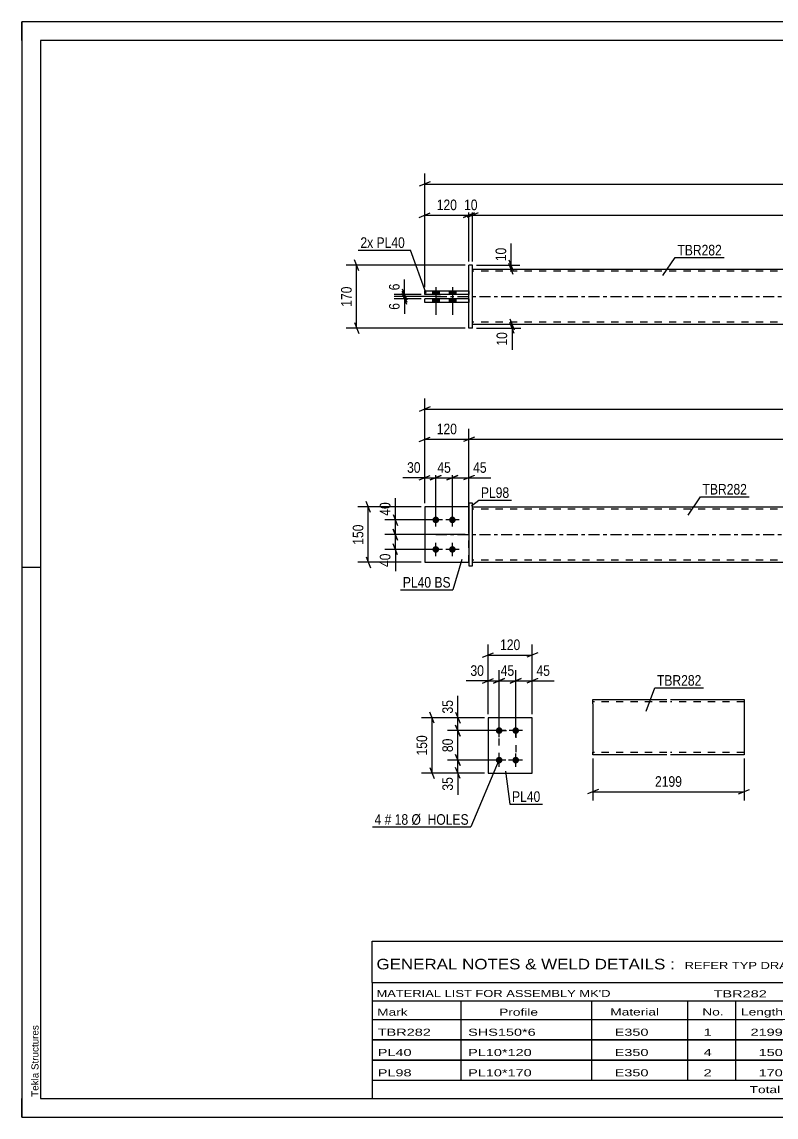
# Model space of a CAD drawing. Header units: millimetres. Extents: x 0 to 420, y 0 to 297.
# Drawn here: x 0 to 204.5, y 0 to 297 of the extents above; entities that cross this region are included whole.
import ezdxf

# ---------------------------------------------------------------- set-up
doc = ezdxf.new("R2010")
doc.units = ezdxf.units.MM
doc.linetypes.add('DXK_LINE_DOT2', pattern=[3.9198, 1.9599, -1.9599])
doc.linetypes.add('DXK_LINE_DOT3', pattern=[5.9187, 2.979, -0.9799, 0.9799, -0.9799])
doc.styles.add('Arial', font='ARIAL.TTF', dxfattribs={"height": 0.2})
doc.styles.add('Arial Narrow', font='ARIALN.TTF', dxfattribs={"height": 0.2})

# ---------------------------------------------------------------- blocks, each defined once
blk = doc.blocks.new('Unknown-580573606-1163')
at = {"color": 5, "linetype": 'Continuous'}
for p, q in [((420, 297), (0, 297)), ((0, 297), (0, 0)), ((0, 292), (0, 297)), ((415, 292), (5, 292)), ((5, 292), (5, 5)), ((5, 149), (0, 149)), ((0, 0), (0, 5)), ((5, 5), (415, 5)), ((0, 0), (420, 0))]:
    blk.add_line(p, q, dxfattribs=at)
at = {"color": 174, "linetype": 'Continuous', "style": 'Arial'}
blk.add_text('Tekla Structures', height=1.9102, rotation=90, dxfattribs=at).set_placement((4.5, 5.5))
blk = doc.blocks.new('Part-580573606-1794 - 1738')
at = {"color": 2, "linetype": 'Continuous'}
for p, q in [((121.23, 165.45), (109.23, 165.45)), ((109.23, 165.45), (109.23, 150.45)), ((109.23, 150.45), (121.23, 150.45))]:
    blk.add_line(p, q, dxfattribs=at)
at = {"color": 7, "linetype": 'DXK_LINE_DOT2'}
blk.add_line((121.23, 150.45), (121.23, 165.45), dxfattribs=at)
blk = doc.blocks.new('Part-580573606-1799 - 1738')
at = {"color": 2, "linetype": 'Continuous'}
for p, q in [((122.23, 166.45), (121.23, 166.45)), ((121.23, 166.45), (121.23, 149.45)), ((122.23, 149.45), (122.23, 166.45)), ((121.23, 149.45), (122.23, 149.45))]:
    blk.add_line(p, q, dxfattribs=at)
blk = doc.blocks.new('Part-580573606-1789 - 1738')
at = {"color": 7, "linetype": 'DXK_LINE_DOT2'}
for p, q in [((121.23, 165.45), (109.23, 165.45)), ((109.23, 165.45), (109.23, 150.45)), ((121.23, 150.45), (121.23, 165.45)), ((109.23, 150.45), (121.23, 150.45))]:
    blk.add_line(p, q, dxfattribs=at)
blk = doc.blocks.new('Part-580573606-1804 - 1738')
at = {"color": 2, "linetype": 'Continuous'}
for p, q in [((122.23, 165.45), (342.09, 165.45)), ((122.23, 150.45), (342.09, 150.45))]:
    blk.add_line(p, q, dxfattribs=at)
at = {"color": 7, "linetype": 'DXK_LINE_DOT2'}
for p, q in [((122.23, 150.45), (122.23, 165.45)), ((342.09, 164.85), (122.23, 164.85)), ((342.09, 150.45), (342.09, 165.45)), ((342.09, 151.05), (122.23, 151.05))]:
    blk.add_line(p, q, dxfattribs=at)
at = {"color": 7, "linetype": 'DXK_LINE_DOT3'}
blk.add_line((112.23, 157.95), (352.09, 157.95), dxfattribs=at)
blk = doc.blocks.new('Bolt-580573606-1806 - 1738')
at = {"linetype": 'Continuous'}
for points in [[(112.23, 161.05, -1), (112.23, 162.85, -1)], [(116.73, 161.05, -1), (116.73, 162.85, -1)], [(112.23, 153.05, -1), (112.23, 154.85, -1)], [(116.73, 153.05, -1), (116.73, 154.85, -1)]]:
    blk.add_hatch(color=1, dxfattribs=at).paths.add_polyline_path(points)
at = {"color": 1, "linetype": 'Continuous'}
for p, q in [((112.23, 160.15), (112.23, 163.75)), ((116.73, 160.15), (116.73, 163.75)), ((114.03, 161.95), (110.43, 161.95)), ((118.53, 161.95), (114.93, 161.95)), ((112.23, 152.15), (112.23, 155.75)), ((116.73, 152.15), (116.73, 155.75)), ((114.03, 153.95), (110.43, 153.95)), ((118.53, 153.95), (114.93, 153.95))]:
    blk.add_line(p, q, dxfattribs=at)
blk = doc.blocks.new('Part-580573606-1445 - 1390')
at = {"color": 2, "linetype": 'Continuous'}
for p, q in [((122.23, 229.99), (342.09, 229.99)), ((122.23, 214.99), (342.09, 214.99))]:
    blk.add_line(p, q, dxfattribs=at)
at = {"color": 7, "linetype": 'DXK_LINE_DOT2'}
for p, q in [((122.23, 214.99), (122.23, 229.99)), ((342.09, 229.39), (122.23, 229.39)), ((342.09, 229.99), (342.09, 214.99)), ((342.09, 215.59), (122.23, 215.59))]:
    blk.add_line(p, q, dxfattribs=at)
at = {"color": 7, "linetype": 'DXK_LINE_DOT3'}
blk.add_line((112.23, 222.49), (352.09, 222.49), dxfattribs=at)
blk = doc.blocks.new('Bolt-580573606-1429 - 1390')
at = {"linetype": 'Continuous'}
for points in [[(111.33, 223.09), (113.13, 223.09), (113.13, 224.09), (111.33, 224.09)], [(111.33, 223.09), (113.13, 223.09), (113.13, 224.09), (111.33, 224.09)], [(115.83, 223.09), (117.63, 223.09), (117.63, 224.09), (115.83, 224.09)], [(115.83, 223.09), (117.63, 223.09), (117.63, 224.09), (115.83, 224.09)], [(111.33, 220.89), (113.13, 220.89), (113.13, 221.89), (111.33, 221.89)], [(111.33, 220.89), (113.13, 220.89), (113.13, 221.89), (111.33, 221.89)], [(115.83, 220.89), (117.63, 220.89), (117.63, 221.89), (115.83, 221.89)], [(115.83, 220.89), (117.63, 220.89), (117.63, 221.89), (115.83, 221.89)]]:
    blk.add_hatch(color=1, dxfattribs=at).paths.add_polyline_path(points)
at = {"color": 1, "linetype": 'Continuous'}
for p, q in [((111.33, 224.09), (111.33, 223.09)), ((111.33, 224.09), (111.33, 223.09)), ((112.23, 225.09), (112.23, 217.59)), ((112.23, 225.09), (112.23, 217.59)), ((113.13, 224.09), (113.13, 223.09)), ((113.13, 224.09), (113.13, 223.09)), ((115.83, 224.09), (115.83, 223.09)), ((115.83, 224.09), (115.83, 223.09)), ((116.73, 225.09), (116.73, 217.59)), ((116.73, 225.09), (116.73, 217.59)), ((117.63, 224.09), (117.63, 223.09)), ((117.63, 224.09), (117.63, 223.09)), ((111.33, 221.89), (111.33, 220.89)), ((111.33, 221.89), (111.33, 220.89)), ((113.13, 221.89), (113.13, 220.89)), ((113.13, 221.89), (113.13, 220.89)), ((115.83, 221.89), (115.83, 220.89)), ((115.83, 221.89), (115.83, 220.89)), ((117.63, 221.89), (117.63, 220.89)), ((117.63, 221.89), (117.63, 220.89))]:
    blk.add_line(p, q, dxfattribs=at)
blk = doc.blocks.new('Part-580573606-1446 - 1390')
at = {"color": 2, "linetype": 'Continuous'}
for p, q in [((122.23, 230.99), (121.23, 230.99)), ((121.23, 213.99), (121.23, 230.99)), ((122.23, 213.99), (122.23, 230.99)), ((122.23, 213.99), (121.23, 213.99))]:
    blk.add_line(p, q, dxfattribs=at)
blk = doc.blocks.new('Part-580573606-1451 - 1390')
at = {"color": 2, "linetype": 'Continuous'}
for p, q in [((121.23, 221.89), (109.23, 221.89)), ((109.23, 220.89), (109.23, 221.89)), ((121.23, 220.89), (109.23, 220.89))]:
    blk.add_line(p, q, dxfattribs=at)
at = {"color": 7, "linetype": 'DXK_LINE_DOT2'}
blk.add_line((121.23, 221.89), (121.23, 220.89), dxfattribs=at)
blk = doc.blocks.new('Part-580573606-1456 - 1390')
at = {"color": 2, "linetype": 'Continuous'}
for p, q in [((109.23, 224.09), (121.23, 224.09)), ((109.23, 223.09), (109.23, 224.09)), ((121.23, 223.09), (109.23, 223.09))]:
    blk.add_line(p, q, dxfattribs=at)
at = {"color": 7, "linetype": 'DXK_LINE_DOT2'}
blk.add_line((121.23, 224.09), (121.23, 223.09), dxfattribs=at)
blk = doc.blocks.new('Bolt-580573606-2158 - 2123')
at = {"linetype": 'Continuous'}
for points in [[(129.41, 103.91, -1), (129.41, 105.71, -1)], [(133.91, 103.91, -1), (133.91, 105.71, -1)], [(129.41, 95.91, -1), (129.41, 97.71, -1)], [(133.91, 95.91, -1), (133.91, 97.71, -1)]]:
    blk.add_hatch(color=1, dxfattribs=at).paths.add_polyline_path(points)
at = {"color": 1, "linetype": 'Continuous'}
for p, q in [((131.21, 104.81), (127.61, 104.81)), ((129.41, 103.01), (129.41, 106.61)), ((135.71, 104.81), (132.11, 104.81)), ((133.91, 103.01), (133.91, 106.61)), ((129.41, 95.01), (129.41, 98.61)), ((133.91, 95.01), (133.91, 98.61)), ((131.21, 96.81), (127.61, 96.81)), ((135.71, 96.81), (132.11, 96.81))]:
    blk.add_line(p, q, dxfattribs=at)
blk = doc.blocks.new('Part-580573606-2163 - 2123')
at = {"color": 2, "linetype": 'Continuous'}
for p, q in [((138.41, 108.31), (126.41, 108.31)), ((126.41, 108.31), (126.41, 93.31)), ((138.41, 93.31), (138.41, 108.31)), ((126.41, 93.31), (138.41, 93.31))]:
    blk.add_line(p, q, dxfattribs=at)
blk = doc.blocks.new('Part-580573606-2321 - 2313')
at = {"color": 2, "linetype": 'Continuous'}
for p, q in [((154.84, 112.03), (154.84, 113.23)), ((154.84, 113.23), (174.84, 113.23)), ((175.84, 113.23), (195.84, 113.23)), ((195.84, 113.23), (195.84, 113.14)), ((195.84, 113.14), (195.84, 112.03)), ((154.84, 112.03), (154.84, 98.97)), ((195.84, 112.03), (195.84, 98.23)), ((154.84, 98.32), (154.84, 98.97)), ((154.84, 98.23), (154.84, 98.32)), ((174.84, 98.23), (154.84, 98.23)), ((195.84, 98.23), (175.84, 98.23))]:
    blk.add_line(p, q, dxfattribs=at)
at = {"color": 7, "linetype": 'DXK_LINE_DOT2'}
for p, q in [((195.84, 112.88), (195.84, 112.03)), ((174.84, 112.63), (154.84, 112.63)), ((195.84, 112.63), (175.84, 112.63)), ((154.84, 98.97), (154.84, 98.58)), ((154.84, 98.83), (154.84, 98.88)), ((174.84, 98.83), (154.84, 98.83)), ((195.84, 98.83), (175.84, 98.83)), ((195.84, 98.88), (195.84, 98.97)), ((195.84, 98.83), (195.84, 98.88)), ((195.84, 98.83), (195.84, 98.88))]:
    blk.add_line(p, q, dxfattribs=at)
blk = doc.blocks.new('Rectangle-580573606-2273 - 2123')
at = {"color": 1, "linetype": 'DXK_LINE_DOT2'}
blk.add_lwpolyline([(129.41, 104.81), (133.91, 104.81), (133.91, 96.81), (129.41, 96.81), (129.41, 104.81)], close=True, dxfattribs=at)
blk = doc.blocks.new('StraightDimension-580573606-1914 - 1738')
at = {"color": 7, "linetype": 'Continuous'}
for p, q in [((122.73, 184.43), (119.73, 183.23)), ((121.23, 158.95), (121.23, 186.68)), ((341.59, 183.23), (344.59, 184.43)), ((343.09, 166.45), (343.09, 186.68)), ((121.23, 183.83), (343.09, 183.83))]:
    blk.add_line(p, q, dxfattribs=at)
at = {"color": 0}
blk.add_wipeout([(236.42, 184.58), (236.42, 188.78), (227.91, 188.78), (227.91, 184.58)], dxfattribs=at)
at = {"color": 3, "style": 'Arial Narrow'}
blk.add_text('2219', height=2.863, dxfattribs=at).set_placement((228.51, 185.18))
blk = doc.blocks.new('StraightDimension-580573606-1991 - 1738')
at = {"color": 7, "linetype": 'Continuous'}
for p, q in [((120.23, 157.95), (98.42, 157.95)), ((100.67, 159.45), (101.87, 156.45)), ((101.27, 153.95), (101.27, 157.95)), ((101.87, 152.45), (100.67, 155.45)), ((111.23, 153.95), (98.42, 153.95))]:
    blk.add_line(p, q, dxfattribs=at)
at = {"color": 0}
blk.add_wipeout([(100.52, 153.43), (96.32, 153.43), (96.32, 148.57), (100.52, 148.57)], dxfattribs=at)
at = {"color": 7, "linetype": 'Continuous'}
blk.add_line((101.27, 153.95), (101.27, 148.05), dxfattribs=at)
blk.add_line((101.27, 153.95), (101.27, 148.05), dxfattribs=at)
at = {"color": 3, "style": 'Arial Narrow'}
blk.add_text('40', height=2.863, rotation=90.0002, dxfattribs=at).set_placement((99.92, 149.17))
blk = doc.blocks.new('StraightDimension-580573606-1974 - 1738')
at = {"color": 7, "linetype": 'Continuous'}
for p, q in [((116.73, 162.95), (116.73, 176.23)), ((121.23, 166.45), (121.23, 176.23)), ((115.23, 172.78), (118.23, 173.98)), ((116.73, 173.38), (121.23, 173.38)), ((122.73, 173.98), (119.73, 172.78))]:
    blk.add_line(p, q, dxfattribs=at)
at = {"color": 0}
blk.add_wipeout([(126.61, 174.13), (126.61, 178.33), (121.76, 178.33), (121.76, 174.13)], dxfattribs=at)
at = {"color": 7, "linetype": 'Continuous'}
blk.add_line((121.23, 173.38), (127.14, 173.38), dxfattribs=at)
blk.add_line((121.23, 173.38), (127.14, 173.38), dxfattribs=at)
at = {"color": 3, "style": 'Arial Narrow'}
blk.add_text('45', height=2.863, dxfattribs=at).set_placement((122.36, 174.73))
blk = doc.blocks.new('StraightDimension-580573606-2000 - 1738')
at = {"color": 7, "linetype": 'Continuous'}
for p, q in [((100.67, 163.45), (101.87, 160.45)), ((111.23, 161.95), (98.42, 161.95)), ((101.27, 157.95), (101.27, 161.95)), ((120.23, 157.95), (98.42, 157.95)), ((101.87, 156.45), (100.67, 159.45))]:
    blk.add_line(p, q, dxfattribs=at)
at = {"color": 0}
blk.add_wipeout([(100.52, 167.34), (96.32, 167.34), (96.32, 162.48), (100.52, 162.48)], dxfattribs=at)
at = {"color": 7, "linetype": 'Continuous'}
blk.add_line((101.27, 161.95), (101.27, 167.86), dxfattribs=at)
blk.add_line((101.27, 161.95), (101.27, 167.86), dxfattribs=at)
at = {"color": 3, "style": 'Arial Narrow'}
blk.add_text('40', height=2.863, rotation=90.0002, dxfattribs=at).set_placement((99.92, 163.08))
blk = doc.blocks.new('StraightDimension-580573606-1945 - 1738')
at = {"color": 7, "linetype": 'Continuous'}
for p, q in [((109.23, 166.45), (109.23, 176.23)), ((112.23, 162.95), (112.23, 176.23)), ((107.73, 172.78), (110.73, 173.98)), ((109.23, 173.38), (112.23, 173.38)), ((113.73, 173.98), (110.73, 172.78))]:
    blk.add_line(p, q, dxfattribs=at)
at = {"color": 0}
blk.add_wipeout([(108.71, 174.13), (108.71, 178.33), (103.85, 178.33), (103.85, 174.13)], dxfattribs=at)
at = {"color": 7, "linetype": 'Continuous'}
blk.add_line((109.23, 173.38), (103.33, 173.38), dxfattribs=at)
blk.add_line((109.23, 173.38), (103.33, 173.38), dxfattribs=at)
at = {"color": 3, "style": 'Arial Narrow'}
blk.add_text('30', height=2.863, dxfattribs=at).set_placement((104.45, 174.73))
blk = doc.blocks.new('StraightDimension-580573606-1856 - 1738')
at = {"color": 7, "linetype": 'Continuous'}
for p, q in [((109.23, 166.45), (109.23, 194.83)), ((355.09, 166.45), (355.09, 194.83)), ((110.73, 192.58), (107.73, 191.38)), ((109.23, 191.98), (355.09, 191.98)), ((353.59, 191.38), (356.59, 192.58))]:
    blk.add_line(p, q, dxfattribs=at)
at = {"color": 0}
blk.add_wipeout([(236.42, 192.73), (236.42, 196.93), (227.91, 196.93), (227.91, 192.73)], dxfattribs=at)
at = {"color": 3, "style": 'Arial Narrow'}
blk.add_text('2459', height=2.863, dxfattribs=at).set_placement((228.51, 193.33))
blk = doc.blocks.new('StraightDimension-580573606-1929 - 1738')
at = {"color": 7, "linetype": 'Continuous'}
for p, q in [((107.73, 183.23), (110.73, 184.43)), ((109.23, 166.45), (109.23, 186.68)), ((122.73, 184.43), (119.73, 183.23)), ((121.23, 158.95), (121.23, 186.68)), ((109.23, 183.83), (121.23, 183.83))]:
    blk.add_line(p, q, dxfattribs=at)
at = {"color": 0}
blk.add_wipeout([(118.57, 184.58), (118.57, 188.78), (111.89, 188.78), (111.89, 184.58)], dxfattribs=at)
at = {"color": 3, "style": 'Arial Narrow'}
blk.add_text('120', height=2.863, dxfattribs=at).set_placement((112.49, 185.18))
blk = doc.blocks.new('StraightDimension-580573606-1961 - 1738')
at = {"color": 7, "linetype": 'Continuous'}
for p, q in [((112.23, 162.95), (112.23, 176.23)), ((116.73, 162.95), (116.73, 176.23)), ((110.73, 172.78), (113.73, 173.98)), ((112.23, 173.38), (116.73, 173.38)), ((118.23, 173.98), (115.23, 172.78))]:
    blk.add_line(p, q, dxfattribs=at)
at = {"color": 0}
blk.add_wipeout([(116.91, 174.13), (116.91, 178.33), (112.05, 178.33), (112.05, 174.13)], dxfattribs=at)
at = {"color": 3, "style": 'Arial Narrow'}
blk.add_text('45', height=2.863, dxfattribs=at).set_placement((112.65, 174.73))
blk = doc.blocks.new('StraightDimension-580573606-2010 - 1738')
at = {"color": 7, "linetype": 'Continuous'}
for p, q in [((94.54, 163.95), (93.34, 166.95)), ((108.23, 165.45), (91.09, 165.45)), ((93.94, 150.45), (93.94, 165.45)), ((93.34, 151.95), (94.54, 148.95)), ((108.23, 150.45), (91.09, 150.45))]:
    blk.add_line(p, q, dxfattribs=at)
at = {"color": 0}
blk.add_wipeout([(93.19, 161.3), (88.99, 161.3), (88.99, 154.61), (93.19, 154.61)], dxfattribs=at)
at = {"color": 3, "style": 'Arial Narrow'}
blk.add_text('150', height=2.863, rotation=90.0002, dxfattribs=at).set_placement((92.59, 155.21))
blk = doc.blocks.new('StraightDimension-580573606-1691 - 1390')
at = {"color": 7, "linetype": 'Continuous'}
for p, q in [((103.16, 223.99), (104.36, 220.99)), ((104.36, 220.39), (103.16, 223.39)), ((113.48, 222.49), (100.91, 222.49)), ((108.23, 221.89), (100.91, 221.89)), ((103.76, 221.89), (103.76, 222.49))]:
    blk.add_line(p, q, dxfattribs=at)
at = {"color": 0}
blk.add_wipeout([(103.01, 221.36), (98.81, 221.36), (98.81, 218.33), (103.01, 218.33)], dxfattribs=at)
at = {"color": 7, "linetype": 'Continuous'}
blk.add_line((103.76, 221.89), (103.76, 217.81), dxfattribs=at)
blk.add_line((103.76, 221.89), (103.76, 217.81), dxfattribs=at)
at = {"color": 3, "style": 'Arial Narrow'}
blk.add_text('6', height=2.86, rotation=90.0002, dxfattribs=at).set_placement((102.41, 218.93))
blk = doc.blocks.new('StraightDimension-580573606-1608 - 1390')
at = {"color": 7, "linetype": 'Continuous'}
for p, q in [((122.23, 231.99), (122.23, 247.45)), ((342.09, 231.99), (342.09, 247.45)), ((123.73, 245.2), (120.73, 244)), ((122.23, 244.6), (342.09, 244.6)), ((340.59, 244), (343.59, 245.2))]:
    blk.add_line(p, q, dxfattribs=at)
at = {"color": 0}
blk.add_wipeout([(236.42, 245.35), (236.42, 249.55), (227.91, 249.55), (227.91, 245.35)], dxfattribs=at)
at = {"color": 3, "style": 'Arial Narrow'}
blk.add_text('2199', height=2.863, dxfattribs=at).set_placement((228.51, 245.95))
blk = doc.blocks.new('StraightDimension-580573606-1567 - 1390')
at = {"color": 7, "linetype": 'Continuous'}
for p, q in [((109.23, 225.09), (109.23, 255.86)), ((355.09, 225.09), (355.09, 255.86)), ((110.73, 253.61), (107.73, 252.41)), ((109.23, 253.01), (355.09, 253.01)), ((353.59, 252.41), (356.59, 253.61))]:
    blk.add_line(p, q, dxfattribs=at)
at = {"color": 0}
blk.add_wipeout([(236.42, 253.76), (236.42, 257.96), (227.91, 257.96), (227.91, 253.76)], dxfattribs=at)
at = {"color": 3, "style": 'Arial Narrow'}
blk.add_text('2459', height=2.863, dxfattribs=at).set_placement((228.51, 254.36))
blk = doc.blocks.new('StraightDimension-580573606-1588 - 1390')
at = {"color": 7, "linetype": 'Continuous'}
for p, q in [((109.23, 225.09), (109.23, 247.45)), ((121.23, 231.99), (121.23, 247.45)), ((107.73, 244), (110.73, 245.2)), ((109.23, 244.6), (121.23, 244.6)), ((122.73, 245.2), (119.73, 244))]:
    blk.add_line(p, q, dxfattribs=at)
at = {"color": 0}
blk.add_wipeout([(118.57, 245.35), (118.57, 249.55), (111.89, 249.55), (111.89, 245.35)], dxfattribs=at)
at = {"color": 3, "style": 'Arial Narrow'}
blk.add_text('120', height=2.863, dxfattribs=at).set_placement((112.49, 245.95))
blk = doc.blocks.new('StraightDimension-580573606-1598 - 1390')
at = {"color": 7, "linetype": 'Continuous'}
for p, q in [((121.23, 231.99), (121.23, 247.45)), ((122.23, 231.99), (122.23, 247.45)), ((119.73, 244), (122.73, 245.2)), ((123.73, 245.2), (120.73, 244)), ((121.23, 244.6), (122.23, 244.6))]:
    blk.add_line(p, q, dxfattribs=at)
at = {"color": 0}
blk.add_wipeout([(124.16, 245.35), (124.16, 249.55), (119.3, 249.55), (119.3, 245.35)], dxfattribs=at)
at = {"color": 3, "style": 'Arial Narrow'}
blk.add_text('10', height=2.863, dxfattribs=at).set_placement((119.9, 245.95))
blk = doc.blocks.new('StraightDimension-580573606-1629 - 1390')
at = {"color": 7, "linetype": 'Continuous'}
for p, q in [((123.23, 214.99), (135.33, 214.99)), ((123.23, 213.99), (135.33, 213.99)), ((132.33, 216.49), (133.53, 213.49)), ((133.53, 212.49), (132.33, 215.49)), ((132.93, 213.99), (132.93, 214.99))]:
    blk.add_line(p, q, dxfattribs=at)
at = {"color": 0}
blk.add_wipeout([(132.18, 213.46), (127.98, 213.46), (127.98, 208.61), (132.18, 208.61)], dxfattribs=at)
at = {"color": 7, "linetype": 'Continuous'}
blk.add_line((132.93, 213.99), (132.93, 208.08), dxfattribs=at)
blk.add_line((132.93, 213.99), (132.93, 208.08), dxfattribs=at)
at = {"color": 3, "style": 'Arial Narrow'}
blk.add_text('10', height=2.863, rotation=90.0002, dxfattribs=at).set_placement((131.58, 209.21))
blk = doc.blocks.new('StraightDimension-580573606-1639 - 1390')
at = {"color": 7, "linetype": 'Continuous'}
for p, q in [((132.06, 232.49), (133.26, 229.49)), ((123.23, 230.99), (135.06, 230.99)), ((123.23, 229.99), (135.06, 229.99)), ((133.26, 228.49), (132.06, 231.49)), ((132.66, 229.99), (132.66, 230.99))]:
    blk.add_line(p, q, dxfattribs=at)
at = {"color": 0}
blk.add_wipeout([(131.91, 236.37), (127.71, 236.37), (127.71, 231.51), (131.91, 231.51)], dxfattribs=at)
at = {"color": 7, "linetype": 'Continuous'}
blk.add_line((132.66, 230.99), (132.66, 236.89), dxfattribs=at)
blk.add_line((132.66, 230.99), (132.66, 236.89), dxfattribs=at)
at = {"color": 3, "style": 'Arial Narrow'}
blk.add_text('10', height=2.863, rotation=90.0002, dxfattribs=at).set_placement((131.31, 232.11))
blk = doc.blocks.new('StraightDimension-580573606-1670 - 1390')
at = {"color": 7, "linetype": 'Continuous'}
for p, q in [((91.37, 229.49), (90.17, 232.49)), ((120.23, 230.99), (87.92, 230.99)), ((90.77, 213.99), (90.77, 230.99)), ((120.23, 213.99), (87.92, 213.99)), ((90.17, 215.49), (91.37, 212.49))]:
    blk.add_line(p, q, dxfattribs=at)
at = {"color": 0}
blk.add_wipeout([(90.02, 225.83), (85.82, 225.83), (85.82, 219.15), (90.02, 219.15)], dxfattribs=at)
at = {"color": 3, "style": 'Arial Narrow'}
blk.add_text('170', height=2.863, rotation=90.0002, dxfattribs=at).set_placement((89.42, 219.75))
blk = doc.blocks.new('StraightDimension-580573606-1681 - 1390')
at = {"color": 7, "linetype": 'Continuous'}
for p, q in [((108.23, 223.09), (100.91, 223.09)), ((103.16, 224.59), (104.36, 221.59)), ((104.36, 220.99), (103.16, 223.99)), ((103.76, 222.49), (103.76, 223.09)), ((113.48, 222.49), (100.91, 222.49))]:
    blk.add_line(p, q, dxfattribs=at)
at = {"color": 0}
blk.add_wipeout([(103.01, 226.64), (98.81, 226.64), (98.81, 223.61), (103.01, 223.61)], dxfattribs=at)
at = {"color": 7, "linetype": 'Continuous'}
blk.add_line((103.76, 223.09), (103.76, 227.17), dxfattribs=at)
blk.add_line((103.76, 223.09), (103.76, 227.17), dxfattribs=at)
at = {"color": 3, "style": 'Arial Narrow'}
blk.add_text('6', height=2.86, rotation=90.0002, dxfattribs=at).set_placement((102.41, 224.21))
blk = doc.blocks.new('StraightDimension-580573606-2166 - 2123')
at = {"color": 7, "linetype": 'Continuous'}
for p, q in [((126.41, 109.31), (126.41, 128.16)), ((138.41, 109.31), (138.41, 128.16)), ((124.91, 124.71), (127.91, 125.91)), ((126.41, 125.31), (138.41, 125.31)), ((139.91, 125.91), (136.91, 124.71))]:
    blk.add_line(p, q, dxfattribs=at)
at = {"color": 0}
blk.add_wipeout([(135.75, 126.06), (135.75, 130.26), (129.07, 130.26), (129.07, 126.06)], dxfattribs=at)
at = {"color": 3, "style": 'Arial Narrow'}
blk.add_text('120', height=2.863, dxfattribs=at).set_placement((129.67, 126.66))
blk = doc.blocks.new('StraightDimension-580573606-2183 - 2123')
at = {"color": 7, "linetype": 'Continuous'}
for p, q in [((127.91, 117.71), (130.91, 118.91)), ((129.41, 105.81), (129.41, 121.16)), ((135.41, 118.91), (132.41, 117.71)), ((133.91, 105.81), (133.91, 121.16)), ((129.41, 118.31), (133.91, 118.31))]:
    blk.add_line(p, q, dxfattribs=at)
at = {"color": 0}
blk.add_wipeout([(134.09, 119.06), (134.09, 123.26), (129.23, 123.26), (129.23, 119.06)], dxfattribs=at)
at = {"color": 3, "style": 'Arial Narrow'}
blk.add_text('45', height=2.863, dxfattribs=at).set_placement((129.83, 119.66))
blk = doc.blocks.new('StraightDimension-580573606-2193 - 2123')
at = {"color": 7, "linetype": 'Continuous'}
for p, q in [((124.91, 117.71), (127.91, 118.91)), ((126.41, 109.31), (126.41, 121.16)), ((130.91, 118.91), (127.91, 117.71)), ((129.41, 105.81), (129.41, 121.16)), ((126.41, 118.31), (129.41, 118.31))]:
    blk.add_line(p, q, dxfattribs=at)
at = {"color": 0}
blk.add_wipeout([(125.89, 119.06), (125.89, 123.26), (121.03, 123.26), (121.03, 119.06)], dxfattribs=at)
at = {"color": 7, "linetype": 'Continuous'}
blk.add_line((126.41, 118.31), (120.51, 118.31), dxfattribs=at)
blk.add_line((126.41, 118.31), (120.51, 118.31), dxfattribs=at)
at = {"color": 3, "style": 'Arial Narrow'}
blk.add_text('30', height=2.863, dxfattribs=at).set_placement((121.63, 119.66))
blk = doc.blocks.new('StraightDimension-580573606-2206 - 2123')
at = {"color": 7, "linetype": 'Continuous'}
for p, q in [((132.41, 117.71), (135.41, 118.91)), ((133.91, 105.81), (133.91, 121.16)), ((139.91, 118.91), (136.91, 117.71)), ((138.41, 109.31), (138.41, 121.16)), ((133.91, 118.31), (138.41, 118.31))]:
    blk.add_line(p, q, dxfattribs=at)
at = {"color": 0}
blk.add_wipeout([(143.79, 119.06), (143.79, 123.26), (138.94, 123.26), (138.94, 119.06)], dxfattribs=at)
at = {"color": 7, "linetype": 'Continuous'}
blk.add_line((138.41, 118.31), (144.32, 118.31), dxfattribs=at)
blk.add_line((138.41, 118.31), (144.32, 118.31), dxfattribs=at)
at = {"color": 3, "style": 'Arial Narrow'}
blk.add_text('45', height=2.863, dxfattribs=at).set_placement((139.54, 119.66))
blk = doc.blocks.new('StraightDimension-580573606-2220 - 2123')
at = {"color": 7, "linetype": 'Continuous'}
for p, q in [((125.41, 108.31), (108.37, 108.31)), ((111.82, 106.81), (110.62, 109.81)), ((111.22, 93.31), (111.22, 108.31)), ((125.41, 93.31), (108.37, 93.31)), ((110.62, 94.81), (111.82, 91.81))]:
    blk.add_line(p, q, dxfattribs=at)
at = {"color": 0}
blk.add_wipeout([(110.47, 104.16), (106.27, 104.16), (106.27, 97.47), (110.47, 97.47)], dxfattribs=at)
at = {"color": 3, "style": 'Arial Narrow'}
blk.add_text('150', height=2.863, rotation=90.0002, dxfattribs=at).set_placement((109.87, 98.07))
blk = doc.blocks.new('StraightDimension-580573606-2237 - 2123')
at = {"color": 7, "linetype": 'Continuous'}
for p, q in [((117.62, 98.31), (118.82, 95.31)), ((128.41, 96.81), (115.37, 96.81)), ((118.22, 93.31), (118.22, 96.81)), ((125.41, 93.31), (115.37, 93.31)), ((118.82, 91.81), (117.62, 94.81))]:
    blk.add_line(p, q, dxfattribs=at)
at = {"color": 0}
blk.add_wipeout([(117.47, 92.79), (113.27, 92.79), (113.27, 87.93), (117.47, 87.93)], dxfattribs=at)
at = {"color": 7, "linetype": 'Continuous'}
blk.add_line((118.22, 93.31), (118.22, 87.41), dxfattribs=at)
blk.add_line((118.22, 93.31), (118.22, 87.41), dxfattribs=at)
at = {"color": 3, "style": 'Arial Narrow'}
blk.add_text('35', height=2.863, rotation=90.0002, dxfattribs=at).set_placement((116.87, 88.53))
blk = doc.blocks.new('StraightDimension-580573606-2250 - 2123')
at = {"color": 7, "linetype": 'Continuous'}
for p, q in [((128.41, 104.81), (115.37, 104.81)), ((117.62, 106.31), (118.82, 103.31)), ((118.22, 96.81), (118.22, 104.81)), ((118.82, 95.31), (117.62, 98.31)), ((128.41, 96.81), (115.37, 96.81))]:
    blk.add_line(p, q, dxfattribs=at)
at = {"color": 0}
blk.add_wipeout([(117.47, 103.24), (113.27, 103.24), (113.27, 98.39), (117.47, 98.39)], dxfattribs=at)
at = {"color": 3, "style": 'Arial Narrow'}
blk.add_text('80', height=2.863, rotation=90.0002, dxfattribs=at).set_placement((116.87, 98.99))
blk = doc.blocks.new('StraightDimension-580573606-2260 - 2123')
at = {"color": 7, "linetype": 'Continuous'}
for p, q in [((125.41, 108.31), (115.37, 108.31)), ((117.62, 109.81), (118.82, 106.81)), ((118.22, 104.81), (118.22, 108.31)), ((128.41, 104.81), (115.37, 104.81)), ((118.82, 103.31), (117.62, 106.31))]:
    blk.add_line(p, q, dxfattribs=at)
at = {"color": 0}
blk.add_wipeout([(117.47, 113.7), (113.27, 113.7), (113.27, 108.84), (117.47, 108.84)], dxfattribs=at)
at = {"color": 7, "linetype": 'Continuous'}
blk.add_line((118.22, 108.31), (118.22, 114.22), dxfattribs=at)
blk.add_line((118.22, 108.31), (118.22, 114.22), dxfattribs=at)
at = {"color": 3, "style": 'Arial Narrow'}
blk.add_text('35', height=2.863, rotation=90.0002, dxfattribs=at).set_placement((116.87, 109.44))
blk = doc.blocks.new('StraightDimension-580573606-2325 - 2313')
at = {"color": 7, "linetype": 'Continuous'}
for p, q in [((154.84, 97.23), (154.84, 85.83)), ((195.84, 97.23), (195.84, 85.83)), ((156.34, 88.83), (153.34, 87.63)), ((154.84, 88.23), (195.84, 88.23)), ((194.34, 87.63), (197.34, 88.83))]:
    blk.add_line(p, q, dxfattribs=at)
at = {"color": 0}
blk.add_wipeout([(179.59, 88.98), (179.59, 93.18), (171.08, 93.18), (171.08, 88.98)], dxfattribs=at)
at = {"color": 3, "style": 'Arial Narrow'}
blk.add_text('2199', height=2.863, dxfattribs=at).set_placement((171.68, 89.58))
blk = doc.blocks.new('Unknown-580573606-3687')
at = {"color": 7, "linetype": 'Continuous'}
for p, q in [((95, 47.75), (255, 47.75)), ((95, 36.5), (95, 47.75)), ((255, 47.75), (255, 36.5)), ((95, 36.5), (255, 36.5)), ((95, 36.5), (95, 31.5)), ((255, 36.5), (255, 31.5)), ((95, 31.5), (255, 31.5)), ((95, 31.5), (95, 26.5)), ((119, 31.5), (119, 26.5)), ((154.5, 31.5), (154.5, 26.5)), ((180.5, 31.5), (180.5, 26.5)), ((193.5, 31.5), (193.5, 26.5)), ((211, 31.5), (211, 26.5)), ((233, 31.5), (233, 26.5)), ((255, 31.5), (255, 26.5)), ((95, 26.5), (255, 26.5)), ((95, 26.45), (95, 21.05)), ((95, 26.45), (255, 26.45)), ((119, 26.5), (119, 21)), ((154.5, 26.5), (154.5, 21)), ((180.5, 26.5), (180.5, 21)), ((193.5, 26.5), (193.5, 21)), ((211, 26.5), (211, 21)), ((233, 26.5), (233, 21)), ((255, 26.45), (255, 21.05)), ((95, 21.05), (255, 21.05)), ((95, 20.95), (95, 15.55)), ((95, 20.95), (255, 20.95)), ((119, 21), (119, 15.5)), ((154.5, 21), (154.5, 15.5)), ((180.5, 21), (180.5, 15.5)), ((193.5, 21), (193.5, 15.5)), ((211, 21), (211, 15.5)), ((233, 21), (233, 15.5)), ((255, 20.95), (255, 15.55)), ((95, 15.55), (255, 15.55)), ((95, 15.45), (95, 10.05)), ((95, 15.45), (255, 15.45)), ((119, 15.5), (119, 10)), ((154.5, 15.5), (154.5, 10)), ((180.5, 15.5), (180.5, 10)), ((193.5, 15.5), (193.5, 10)), ((211, 15.5), (211, 10)), ((233, 15.5), (233, 10)), ((255, 15.45), (255, 10.05)), ((95, 10.05), (255, 10.05)), ((95, 10), (255, 10)), ((95, 10), (95, 5)), ((211, 10), (211, 5)), ((233, 10), (233, 5)), ((255, 10), (255, 5)), ((95, 5), (255, 5))]:
    blk.add_line(p, q, dxfattribs=at)
at = {"color": 7, "style": 'Arial Narrow'}
for s, height, width, p in [('GENERAL NOTES & WELD DETAILS :', 2.8633, 1.4, (96.15, 40.06)), ('REFER TYP DRAWING TYP-01', 1.9089, 1.6, (179.7, 40.16)), ("MATERIAL LIST FOR ASSEMBLY MK'D", 1.9089, 1.6, (96.15, 32.56)), ('TBR282', 1.909, 1.794707, (187.59, 32.47)), ('1', 1.91, 1.794707, (217.08, 32.56)), ('No. Required', 1.9089, 1.6, (226.41, 32.56)), ('Mark', 1.909, 1.7, (96.34, 27.5)), ('Profile', 1.909, 1.7, (129.41, 27.5)), ('Material', 1.909, 1.7, (159.54, 27.56)), ('No.', 1.909, 1.7, (184.5, 27.56)), ('Length', 1.909, 1.7, (195, 27.56)), ('Area', 1.909, 1.7, (217.5, 27.56)), ('Weight', 1.909, 1.7, (237, 27.56))]:
    blk.add_text(s, height=height, dxfattribs=dict(at, width=width)).set_placement(p)
at = {"color": 7, "linetype": 'Continuous', "style": 'Arial Narrow'}
for s, height, width, p in [('TBR282', 1.909, 1.794707, (96.5, 22.06)), ('SHS150*6', 1.909, 1.794707, (121, 22.06)), ('E350', 1.909, 1.794707, (160.74, 22.06)), ('1', 1.91, 1.794707, (184.86, 22.06)), ('2199', 1.909, 1.794707, (197.58, 22.06)), ('1.3', 1.909, 1.794707, (221.32, 22.06)), ('59.6', 1.909, 1.794707, (240.14, 22.06)), ('PL40', 1.909, 1.794707, (96.5, 16.56)), ('PL10*120', 1.909, 1.794707, (121, 16.56)), ('E350', 1.909, 1.794707, (160.74, 16.56)), ('4', 1.91, 1.794707, (184.86, 16.56)), ('150', 1.909, 1.794707, (199.77, 16.56)), ('0.0', 1.909, 1.794707, (221.32, 16.56)), ('5.7', 1.909, 1.794707, (242.33, 16.56)), ('PL98', 1.909, 1.794707, (96.5, 11.06)), ('PL10*170', 1.909, 1.794707, (121, 11.06)), ('E350', 1.909, 1.794707, (160.74, 11.06)), ('2', 1.91, 1.794707, (184.86, 11.06)), ('170', 1.909, 1.794707, (199.77, 11.06)), ('0.1', 1.909, 1.794707, (221.32, 11.06)), ('4.5', 1.909, 1.794707, (242.33, 11.06)), ('Total', 1.909, 1.7, (197.33, 6.5)), ('1.6', 1.909, 1.794707, (220.83, 6.5)), ('69.8', 1.909, 1.794707, (240.14, 6.5))]:
    blk.add_text(s, height=height, dxfattribs=dict(at, width=width)).set_placement(p)
blk = doc.blocks.new('Mark-580573606-1795 - 1738')
at = {"color": 0}
blk.add_wipeout([(132.15, 167.92), (132.15, 170.92), (124.47, 170.92), (124.47, 167.92)], dxfattribs=at)
blk.add_wipeout([(132.15, 167.92), (132.15, 170.92), (124.47, 170.92), (124.47, 167.92)], dxfattribs=at)
at = {"color": 30, "linetype": 'Continuous'}
for p, q in [((121.93, 165.76), (123.87, 167.32)), ((123.87, 167.32), (132.75, 167.32))]:
    blk.add_line(p, q, dxfattribs=at)
at = {"color": 3, "style": 'Arial Narrow'}
blk.add_text('PL98', height=2.863, dxfattribs=at).set_placement((124.47, 167.92))
blk = doc.blocks.new('Mark-580573606-1800 - 1738')
at = {"color": 0}
blk.add_wipeout([(196.62, 168.83), (196.62, 171.83), (184.57, 171.83), (184.57, 168.83)], dxfattribs=at)
blk.add_wipeout([(196.62, 168.83), (196.62, 171.83), (184.57, 171.83), (184.57, 168.83)], dxfattribs=at)
at = {"color": 30, "linetype": 'Continuous'}
for p, q in [((180.67, 163.26), (183.97, 168.23)), ((183.97, 168.23), (197.22, 168.23))]:
    blk.add_line(p, q, dxfattribs=at)
at = {"color": 3, "style": 'Arial Narrow'}
blk.add_text('TBR282', height=2.863, dxfattribs=at).set_placement((184.57, 168.83))
blk = doc.blocks.new('MarkSet-580573606-2045 - 1738')
at = {"color": 0}
blk.add_wipeout([(110.97, 143.59), (110.97, 146.59), (103.29, 146.59), (103.29, 143.59)], dxfattribs=at)
blk.add_wipeout([(110.97, 143.59), (110.97, 146.59), (103.29, 146.59), (103.29, 143.59)], dxfattribs=at)
blk.add_wipeout([(116.25, 143.59), (116.25, 146.59), (111.87, 146.59), (111.87, 143.59)], dxfattribs=at)
blk.add_wipeout([(116.25, 143.59), (116.25, 146.59), (111.87, 146.59), (111.87, 143.59)], dxfattribs=at)
at = {"color": 30, "linetype": 'Continuous'}
for p in [(119.28, 151.23), (102.69, 142.99)]:
    blk.add_line(p, (116.85, 142.99), dxfattribs=at)
at = {"color": 3, "style": 'Arial Narrow'}
for s, p in [('PL40', (103.29, 143.59)), ('BS', (111.87, 143.59))]:
    blk.add_text(s, height=2.863, dxfattribs=at).set_placement(p)
blk = doc.blocks.new('Mark-580573606-1441 - 1390')
at = {"color": 0}
blk.add_wipeout([(189.81, 233.68), (189.81, 236.68), (177.75, 236.68), (177.75, 233.68)], dxfattribs=at)
blk.add_wipeout([(189.81, 233.68), (189.81, 236.68), (177.75, 236.68), (177.75, 233.68)], dxfattribs=at)
at = {"color": 30, "linetype": 'Continuous'}
for p, q in [((173.78, 228.23), (177.15, 233.08)), ((177.15, 233.08), (190.41, 233.08))]:
    blk.add_line(p, q, dxfattribs=at)
at = {"color": 3, "style": 'Arial Narrow'}
blk.add_text('TBR282', height=2.863, dxfattribs=at).set_placement((177.75, 233.68))
blk = doc.blocks.new('MarkSet-580573606-1729 - 1390')
at = {"color": 30, "linetype": 'Continuous'}
blk.add_line((109.59, 223.38), (105.34, 235.12), dxfattribs=at)
at = {"color": 0}
blk.add_wipeout([(95.26, 235.72), (95.26, 238.72), (91.79, 238.72), (91.79, 235.72)], dxfattribs=at)
blk.add_wipeout([(95.26, 235.72), (95.26, 238.72), (91.79, 238.72), (91.79, 235.72)], dxfattribs=at)
blk.add_wipeout([(103.84, 235.72), (103.84, 238.72), (96.16, 238.72), (96.16, 235.72)], dxfattribs=at)
blk.add_wipeout([(103.84, 235.72), (103.84, 238.72), (96.16, 238.72), (96.16, 235.72)], dxfattribs=at)
at = {"color": 30, "linetype": 'Continuous'}
blk.add_line((91.19, 235.12), (105.34, 235.12), dxfattribs=at)
at = {"color": 3, "style": 'Arial Narrow'}
for s, p in [('2x', (91.79, 235.72)), ('PL40', (96.16, 235.72))]:
    blk.add_text(s, height=2.863, dxfattribs=at).set_placement(p)
blk = doc.blocks.new('Mark-580573606-2154 - 2123')
at = {"color": 0}
blk.add_wipeout([(97.46, 79.28), (97.46, 82.28), (95.63, 82.28), (95.63, 79.28)], dxfattribs=at)
blk.add_wipeout([(97.46, 79.28), (97.46, 82.28), (95.63, 82.28), (95.63, 79.28)], dxfattribs=at)
blk.add_wipeout([(100.19, 79.28), (100.19, 82.28), (98.36, 82.28), (98.36, 79.28)], dxfattribs=at)
blk.add_wipeout([(100.19, 79.28), (100.19, 82.28), (98.36, 82.28), (98.36, 79.28)], dxfattribs=at)
at = {"color": 3, "style": 'Arial Narrow'}
blk.add_text('4', height=2.86, dxfattribs=at).set_placement((95.63, 79.28))
at = {"color": 0}
blk.add_wipeout([(104.74, 79.28), (104.74, 82.28), (101.09, 82.28), (101.09, 79.28)], dxfattribs=at)
blk.add_wipeout([(104.74, 79.28), (104.74, 82.28), (101.09, 82.28), (101.09, 79.28)], dxfattribs=at)
at = {"color": 3, "style": 'Arial Narrow'}
blk.add_text('#', height=2.86, dxfattribs=at).set_placement((98.36, 79.28))
at = {"color": 0}
blk.add_wipeout([(121.17, 79.28), (121.17, 82.28), (105.64, 82.28), (105.64, 79.28)], dxfattribs=at)
blk.add_wipeout([(121.17, 79.28), (121.17, 82.28), (105.64, 82.28), (105.64, 79.28)], dxfattribs=at)
at = {"color": 7, "linetype": 'Continuous'}
for p in [(129.46, 96.94), (95.03, 78.68)]:
    blk.add_line(p, (121.77, 78.68), dxfattribs=at)
at = {"color": 3, "style": 'Arial Narrow'}
for s, p in [('18', (101.09, 79.28)), ('Ø  HOLES', (105.64, 79.28))]:
    blk.add_text(s, height=2.863, dxfattribs=at).set_placement(p)
blk = doc.blocks.new('Mark-580573606-2159 - 2123')
at = {"color": 0}
blk.add_wipeout([(140.59, 85.48), (140.59, 88.48), (132.91, 88.48), (132.91, 85.48)], dxfattribs=at)
blk.add_wipeout([(140.59, 85.48), (140.59, 88.48), (132.91, 88.48), (132.91, 85.48)], dxfattribs=at)
at = {"color": 30, "linetype": 'Continuous'}
for p, q in [((131.13, 93.84), (132.31, 84.88)), ((132.31, 84.88), (141.19, 84.88))]:
    blk.add_line(p, q, dxfattribs=at)
at = {"color": 3, "style": 'Arial Narrow'}
blk.add_text('PL40', height=2.863, dxfattribs=at).set_placement((132.91, 85.48))
blk = doc.blocks.new('Mark-580573606-2317 - 2313')
at = {"color": 0}
blk.add_wipeout([(184.27, 116.99), (184.27, 119.99), (172.21, 119.99), (172.21, 116.99)], dxfattribs=at)
blk.add_wipeout([(184.27, 116.99), (184.27, 119.99), (172.21, 119.99), (172.21, 116.99)], dxfattribs=at)
at = {"color": 30, "linetype": 'Continuous'}
for p, q in [((169.25, 110.08), (171.61, 116.39)), ((171.61, 116.39), (184.87, 116.39))]:
    blk.add_line(p, q, dxfattribs=at)
at = {"color": 3, "style": 'Arial Narrow'}
blk.add_text('TBR282', height=2.863, dxfattribs=at).set_placement((172.21, 116.99))

msp = doc.modelspace()

# ---------------------------------------------------------------- block references
for name in ['Unknown-580573606-1163', 'Part-580573606-1445 - 1390', 'Part-580573606-1446 - 1390', 'Part-580573606-1456 - 1390', 'Bolt-580573606-1429 - 1390', 'Part-580573606-1451 - 1390', 'Part-580573606-1799 - 1738', 'Part-580573606-1794 - 1738', 'Part-580573606-1789 - 1738', 'Bolt-580573606-1806 - 1738', 'Part-580573606-1804 - 1738', 'Part-580573606-2321 - 2313', 'Part-580573606-2163 - 2123', 'Bolt-580573606-2158 - 2123', 'Rectangle-580573606-2273 - 2123', 'Unknown-580573606-3687']:
    msp.add_blockref(name, (0, 0))

# ---------------------------------------------------------------- next in the draw order: block references
for name in ['StraightDimension-580573606-1608 - 1390', 'StraightDimension-580573606-1691 - 1390', 'StraightDimension-580573606-1629 - 1390', 'StraightDimension-580573606-1914 - 1738', 'StraightDimension-580573606-2166 - 2123', 'Mark-580573606-2317 - 2313', 'StraightDimension-580573606-2325 - 2313', 'Mark-580573606-2159 - 2123']:
    msp.add_blockref(name, (0, 0))

# ---------------------------------------------------------------- next in the draw order: block references
for name in ['StraightDimension-580573606-1567 - 1390', 'StraightDimension-580573606-1974 - 1738', 'StraightDimension-580573606-1991 - 1738', 'StraightDimension-580573606-2183 - 2123']:
    msp.add_blockref(name, (0, 0))

# ---------------------------------------------------------------- next in the draw order: block references
for name in ['StraightDimension-580573606-1588 - 1390', 'Mark-580573606-1441 - 1390', 'StraightDimension-580573606-2000 - 1738', 'StraightDimension-580573606-2193 - 2123', 'StraightDimension-580573606-2206 - 2123']:
    msp.add_blockref(name, (0, 0))

# ---------------------------------------------------------------- next in the draw order: block references
for name in ['StraightDimension-580573606-1598 - 1390', 'StraightDimension-580573606-1945 - 1738', 'StraightDimension-580573606-2220 - 2123']:
    msp.add_blockref(name, (0, 0))

# ---------------------------------------------------------------- next in the draw order: block references
for name in ['StraightDimension-580573606-1639 - 1390', 'StraightDimension-580573606-1670 - 1390', 'StraightDimension-580573606-1856 - 1738', 'StraightDimension-580573606-2237 - 2123']:
    msp.add_blockref(name, (0, 0))

# ---------------------------------------------------------------- next in the draw order: block references
for name in ['StraightDimension-580573606-1681 - 1390', 'StraightDimension-580573606-1929 - 1738', 'Mark-580573606-1800 - 1738', 'StraightDimension-580573606-2250 - 2123']:
    msp.add_blockref(name, (0, 0))

# ---------------------------------------------------------------- next in the draw order: block references
for name in ['MarkSet-580573606-1729 - 1390', 'StraightDimension-580573606-1961 - 1738', 'Mark-580573606-1795 - 1738', 'StraightDimension-580573606-2010 - 1738', 'StraightDimension-580573606-2260 - 2123', 'Mark-580573606-2154 - 2123']:
    msp.add_blockref(name, (0, 0))

# ---------------------------------------------------------------- next in the draw order: block references
msp.add_blockref('MarkSet-580573606-2045 - 1738', (0, 0))

doc.saveas('drawing.dxf')
